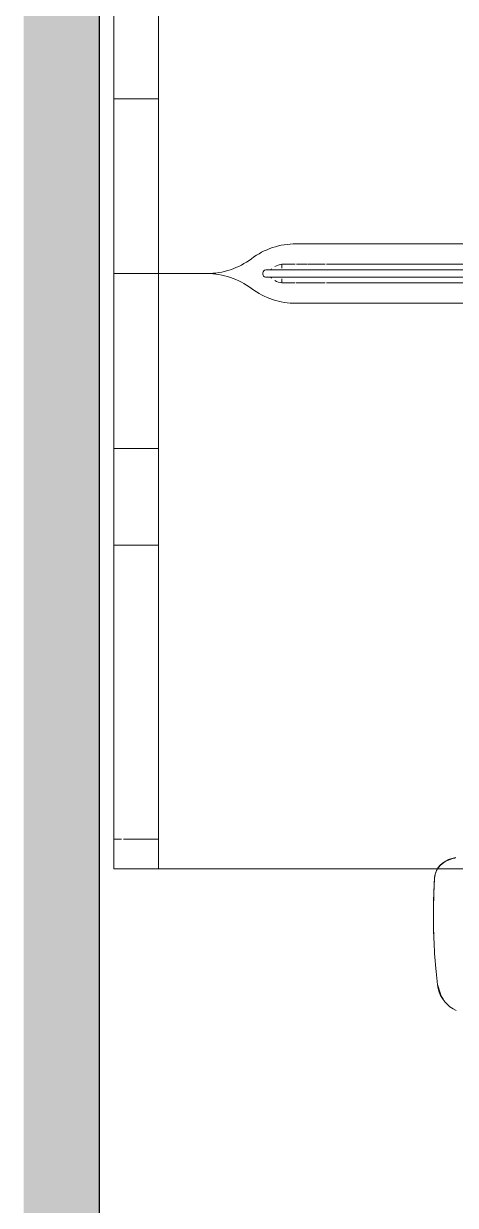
# Model space of a CAD drawing. Header units: millimetres. Extents: x 155927 to 326028, y -36033 to 97293.
# Drawn here: x 220478 to 221058, y 22862 to 24451 of the extents above; entities that cross this region are included whole.
import ezdxf

# ---------------------------------------------------------------- set-up
doc = ezdxf.new("R2010")
doc.units = ezdxf.units.MM
doc.header["$MEASUREMENT"] = 0
for name, color, linetype, lineweight in [('A-WALL-PATT', 7, 'CONTINUOUS', 9), ('G-IMPT', 8, 'CONTINUOUS', 9), ('I-FURN', 8, 'CONTINUOUS', 9), ('I-WALL', 7, 'CONTINUOUS', 9)]:
    doc.layers.add(name, color=color, linetype=linetype, lineweight=lineweight)

msp = doc.modelspace()

# ---------------------------------------------------------------- hatches: boundary and pattern name
at = {"layer": 'A-WALL-PATT'}
msp.add_hatch(color=256, dxfattribs=at).paths.add_polyline_path([(220564.5, 21904.7), (220579.9, 21904.7), (220579.9, 26324.6), (220477.9, 26324.6), (220477.9, 21904.7)], flags=0)

# ---------------------------------------------------------------- linework, layer by layer
at = {"layer": 'G-IMPT'}
for p, q in [((221033.6, 23314.6), (221034.2, 23315.8)), ((221033.9, 23314.6), (221037.1, 23319.1)), ((221034.2, 23315.8), (221037.3, 23319.6)), ((221037.1, 23319.1), (221043.9, 23324.3)), ((221040.4, 23322.2), (221037.3, 23319.6)), ((221044.4, 23324.9), (221040.4, 23322.2)), ((221043.9, 23324.3), (221048.3, 23326.1)), ((221044.4, 23324.9), (221048.5, 23326.9)), ((221053.9, 23328.4), (221048.3, 23326.1)), ((221052.8, 23328.5), (221048.5, 23326.9)), ((221052.8, 23328.5), (221058.3, 23329.9)), ((221053.9, 23328.4), (221057.4, 23329.1)), ((221028.7, 23281.6), (221029.8, 23303.4)), ((221028.7, 23281.6), (221029.7, 23301.8)), ((221028.8, 23282.8), (221029.8, 23303.4)), ((221029.8, 23303.4), (221029.7, 23301.8)), ((221029.8, 23303.4), (221030.1, 23305)), ((221030.5, 23307.2), (221030, 23303.4)), ((221030.5, 23307.4), (221030.1, 23305)), ((221030.5, 23307.2), (221033, 23313.4)), ((221030.5, 23307.4), (221030.9, 23308.8)), ((221032.3, 23312.4), (221030.9, 23308.8)), ((221032.3, 23312.4), (221033.6, 23314.6)), ((221033, 23313.4), (221033.9, 23314.6)), ((221028.4, 23271.2), (221028.2, 23252)), ((221028.3, 23261.4), (221028.8, 23282.8)), ((221028.3, 23261.4), (221028.7, 23281.6)), ((221028.3, 23241.2), (221028.4, 23271.2)), ((221028.3, 23261.4), (221028.4, 23271.2)), ((221028.4, 23271.2), (221028.8, 23282.8)), ((221028.8, 23282.8), (221028.7, 23281.6)), ((221028.3, 23241.2), (221028.2, 23252)), ((221028.3, 23263.4), (221028.4, 23265.3)), ((221028.3, 23261.4), (221028.3, 23263.4)), ((221028.3, 23241.2), (221028.3, 23261.4)), ((221028.3, 23241.2), (221028.5, 23232.8)), ((221028.9, 23221), (221028.5, 23232.8)), ((221028.6, 23227.9), (221028.6, 23229.4)), ((221028.7, 23225.9), (221028.6, 23227.9)), ((221028.9, 23221), (221029.1, 23215)), ((221029.9, 23200.9), (221029.1, 23215)), ((221030.3, 23195.8), (221029.9, 23200.9)), ((221030.3, 23195.8), (221031.5, 23180.7)), ((221030.9, 23187.6), (221031.1, 23185.9)), ((221031.5, 23180.7), (221031.9, 23176.6)), ((221031.9, 23176.6), (221033.8, 23158.7)), ((221033.8, 23159.2), (221037.6, 23146.7)), ((221033.8, 23159.2), (221034.7, 23155.9)), ((221033.8, 23158.7), (221034.7, 23153.6)), ((221035.8, 23150.2), (221033.9, 23158.6)), ((221037.6, 23146.7), (221034.7, 23155.9)), ((221036.1, 23148.8), (221034.7, 23153.6)), ((221035.8, 23150.2), (221039.5, 23142.2)), ((221037.9, 23144.5), (221036.1, 23148.8)), ((221037.9, 23144.5), (221040.5, 23140.1)), ((221041.1, 23140), (221039.5, 23142.2)), ((221043.4, 23136), (221040.5, 23140.1)), ((221043.4, 23136), (221046.6, 23132.6)), ((221050.4, 23129.2), (221046.6, 23132.6)), ((221054.6, 23126.4), (221050.4, 23129.2)), ((221054.6, 23126.4), (221058.8, 23124.2))]:
    msp.add_line(p, q, dxfattribs=at)
at = {"layer": 'I-FURN'}
for p, q in [((220598.9, 24914.6), (220598.9, 24114.6)), ((220598.9, 24114.6), (220598.9, 24914.6)), ((220598.9, 24874.6), (220598.9, 23354.6)), ((220658.9, 23354.6), (220658.9, 24874.6)), ((220598.9, 24349.6), (220598.9, 24480)), ((220658.9, 24480), (220658.9, 24349.6)), ((220598.9, 23879.6), (220598.9, 24349.6)), ((220658.9, 24349.6), (220598.9, 24349.6)), ((220658.9, 24349.6), (220598.9, 24349.6)), ((220658.9, 24349.6), (220658.9, 23879.6)), ((220843.9, 24154.6), (221547.6, 24154.6)), ((221547.6, 24154.6), (220843.9, 24154.6)), ((220824.8, 24127.1), (220824.8, 24122)), ((220824.8, 24127.1), (220842.4, 24127.1)), ((220829.4, 24127.2), (220830.5, 24127.2)), ((220844.3, 24127.1), (220858.6, 24127.1)), ((220859.4, 24127.2), (220864.3, 24127.2)), ((220865.1, 24127.1), (220882.8, 24127.1)), ((220884.8, 24127.2), (221723, 24127.2)), ((220723.9, 24114.6), (220598.9, 24114.6)), ((220598.9, 24114.6), (220598.9, 23314.6)), ((220598.9, 23314.6), (220598.9, 24114.6)), ((220598.9, 24114.6), (220723.9, 24114.6)), ((220598.9, 24114.6), (220723.9, 24114.6)), ((220723.9, 24114.6), (220598.9, 24114.6)), ((220804, 24119.6), (220803.9, 24119.6)), ((220803.9, 24119.6), (220803.9, 24119.6)), ((220803.9, 24109.6), (220804, 24109.6)), ((220804.3, 24119.6), (220804, 24119.6)), ((220804, 24109.6), (220804.2, 24109.6)), ((220804.2, 24109.6), (220804.5, 24109.6)), ((220804.6, 24119.6), (220804.3, 24119.6)), ((220804.5, 24109.6), (220805, 24109.6)), ((220805.1, 24119.6), (220804.6, 24119.6)), ((220805, 24109.6), (220805.5, 24109.6)), ((220805.7, 24119.6), (220805.1, 24119.6)), ((220805.5, 24109.6), (220806.2, 24109.6)), ((220806.4, 24119.6), (220805.7, 24119.6)), ((220806.2, 24109.6), (220807.1, 24109.6)), ((220807.3, 24119.6), (220806.4, 24119.6)), ((220807.1, 24109.6), (220808, 24109.6)), ((220808.3, 24119.6), (220807.3, 24119.6)), ((220808, 24109.6), (220809.1, 24109.6)), ((220809.4, 24119.6), (220808.3, 24119.6)), ((220809.1, 24109.6), (220810.3, 24109.6)), ((220810.6, 24119.6), (220809.4, 24119.6)), ((220810.3, 24109.6), (220811.6, 24109.6)), ((220812, 24119.6), (220810.6, 24119.6)), ((220811.6, 24109.6), (220813.1, 24109.6)), ((220813.5, 24119.6), (220812, 24119.6)), ((220813.1, 24109.6), (220814.6, 24109.6)), ((220815.1, 24119.6), (220813.5, 24119.6)), ((220814.6, 24109.6), (220816.3, 24109.6)), ((220816.7, 24119.6), (220815.1, 24119.6)), ((220816.3, 24109.6), (220818.1, 24109.6)), ((220818.5, 24119.6), (220816.7, 24119.6)), ((220818.1, 24109.6), (220819.9, 24109.6)), ((220820.5, 24119.6), (220818.5, 24119.6)), ((220819.9, 24109.6), (220821.9, 24109.6)), ((220822.5, 24119.6), (220820.5, 24119.6)), ((220821.9, 24109.6), (220824, 24109.6)), ((220824.6, 24119.6), (220822.5, 24119.6)), ((220824, 24109.6), (220826.2, 24109.6)), ((220826.8, 24119.6), (220824.6, 24119.6)), ((220826.2, 24109.6), (220828.5, 24109.6)), ((220829.1, 24119.6), (220826.8, 24119.6)), ((220828.5, 24109.6), (220830.8, 24109.6)), ((220831.5, 24119.6), (220829.1, 24119.6)), ((220830.8, 24109.6), (220833.3, 24109.6)), ((220834, 24119.6), (220831.5, 24119.6)), ((220833.3, 24109.6), (220835.8, 24109.6)), ((220836.5, 24119.6), (220834, 24119.6)), ((220835.8, 24109.6), (220838.4, 24109.6)), ((220839.1, 24119.6), (220836.5, 24119.6)), ((220838.4, 24109.6), (220841.1, 24109.6)), ((220841.8, 24119.6), (220839.1, 24119.6)), ((220841.1, 24109.6), (220843.9, 24109.6)), ((220844.6, 24119.6), (220841.8, 24119.6)), ((220843.9, 24109.6), (220846.7, 24109.6)), ((220847.5, 24119.6), (220844.6, 24119.6)), ((220846.7, 24109.6), (220849.6, 24109.6)), ((220850.4, 24119.6), (220847.5, 24119.6)), ((220849.6, 24109.6), (220852.5, 24109.6)), ((220853.3, 24119.6), (220850.4, 24119.6)), ((220852.5, 24109.6), (220855.5, 24109.6)), ((220856.3, 24119.6), (220853.3, 24119.6)), ((220855.5, 24109.6), (220858.5, 24109.6)), ((220859.4, 24119.6), (220856.3, 24119.6)), ((220858.5, 24109.6), (220861.6, 24109.6)), ((220862.5, 24119.6), (220859.4, 24119.6)), ((220861.6, 24109.6), (220864.7, 24109.6)), ((220865.6, 24119.6), (220862.5, 24119.6)), ((220864.7, 24109.6), (220867.9, 24109.6)), ((220868.8, 24119.6), (220865.6, 24119.6)), ((220867.9, 24109.6), (220871.1, 24109.6)), ((220871.9, 24119.6), (220868.8, 24119.6)), ((220871.1, 24109.6), (220874.3, 24109.6)), ((220875.1, 24119.6), (220871.9, 24119.6)), ((220874.3, 24109.6), (220877.5, 24109.6)), ((220878.4, 24119.6), (220875.1, 24119.6)), ((220877.5, 24109.6), (220880.7, 24109.6)), ((220881.6, 24119.6), (220878.4, 24119.6)), ((220880.7, 24109.6), (220884, 24109.6)), ((220884.8, 24119.6), (220881.6, 24119.6)), ((220884, 24109.6), (220884.8, 24109.6)), ((221723, 24119.6), (220884.8, 24119.6)), ((220884.8, 24109.6), (221723, 24109.6)), ((220824.8, 24107.4), (220824.8, 24102.1)), ((220842.4, 24102.1), (220824.8, 24102.1)), ((220830.5, 24102.1), (220829.4, 24102.1)), ((220859.6, 24102.1), (220843.7, 24102.1)), ((220864.3, 24102.1), (220859.4, 24102.1)), ((220882.8, 24102.1), (220865.1, 24102.1)), ((221723, 24102.1), (220884.8, 24102.1)), ((221547.6, 24074.6), (220843.9, 24074.6)), ((220843.9, 24074.6), (221547.6, 24074.6)), ((220598.9, 23749.6), (220598.9, 23879.6)), ((220658.9, 23879.6), (220598.9, 23879.6)), ((220658.9, 23879.6), (220598.9, 23879.6)), ((220658.9, 23879.6), (220658.9, 23749.6)), ((220598.9, 23314.6), (220598.9, 23749.6)), ((220658.9, 23749.6), (220598.9, 23749.6)), ((220658.9, 23749.6), (220598.9, 23749.6)), ((220658.9, 23749.6), (220658.9, 23314.6)), ((220598.9, 23354.6), (220598.9, 23314.6)), ((220609.5, 23354.6), (220598.9, 23354.6)), ((220609.5, 23354.6), (220598.9, 23354.6)), ((220658.9, 23354.6), (220611.8, 23354.6)), ((220658.9, 23354.6), (220611.8, 23354.6)), ((220658.9, 23314.6), (220658.9, 23354.1)), ((220598.9, 23314.6), (221998.9, 23314.6)), ((221998.9, 23314.6), (220598.9, 23314.6)), ((220598.9, 23314.6), (220658.9, 23314.6)), ((220658.9, 23314.6), (220598.9, 23314.6))]:
    msp.add_line(p, q, dxfattribs=at)
for centre, radius, start, end in [((220843.9, 24054.6), 100, 90, 126.8699), ((220843.9, 24054.6), 100, 90, 126.8699), ((220723.9, 24214.6), 100, 270, 306.8699), ((220723.9, 24214.6), 100, 270, 306.8699), ((220827.2, 24103.7), 23.6, 95.6664, 120.8564), ((220723.9, 24014.6), 100, 53.1301, 90), ((220723.9, 24014.6), 100, 53.1301, 90), ((220803.9, 24114.6), 5, 83.0848, 291.8252), ((220816.8, 24114.6), 8.51, 133.4514, 144.4595), ((220816.8, 24114.6), 8.51, 215.5405, 226.5486), ((220843.9, 24174.6), 100, 233.1301, 270), ((220843.9, 24174.6), 100, 233.1301, 270), ((220827.2, 24125.6), 23.6, 239.1436, 264.3336)]:
    msp.add_arc(centre, radius, start, end, dxfattribs=at)
at = {"layer": 'I-WALL', "lineweight": 30}
msp.add_line((220579.9, 21904.7), (220579.9, 26324.6), dxfattribs=at)

doc.saveas('drawing.dxf')
